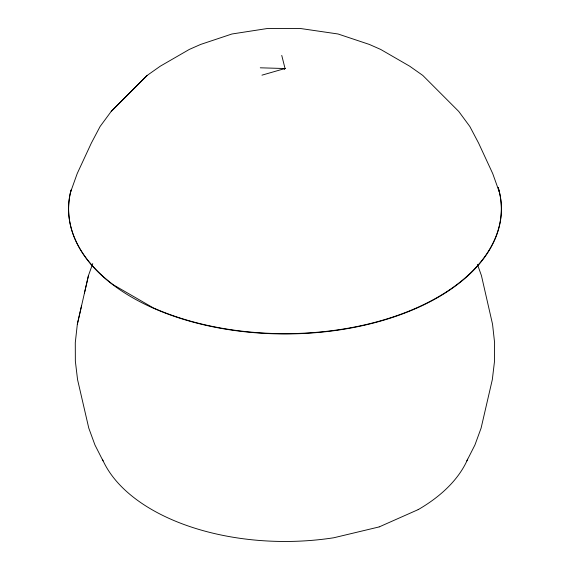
<?xml version="1.0" encoding="UTF-8"?>
<svg xmlns="http://www.w3.org/2000/svg" width="570" height="570" viewBox="0 0 570 570"><rect width="100%" height="100%" fill="white"/><g stroke="black" fill="none" stroke-linecap="round" stroke-linejoin="round"><path stroke-width="0.85" d="M92.739 263.575L88.436 275.631L77.335 324.23L75.283 342.67L75.354 361.18L77.556 379.606L88.785 428.127L94.941 444.956L103.049 460.916M281.751 55.411L285.029 68.443M77.335 324.23L81.503 306.026M84.41 293.208L88.436 275.631M70.438 192.475L77.207 173.572L91.357 143.056L100.106 126.476L111.193 111.428L147.153 75.432L160.298 66.177L189.311 49.426L200.612 44.446L231.947 33.993L266.895 28.585L300.433 28.5L338.031 33.986L369.353 44.439L380.66 49.426L409.652 66.177L422.805 75.439L458.743 111.435L469.83 126.483L478.586 143.07L492.715 173.579L499.477 192.482M466.83 460.916L474.938 444.956L481.094 428.127L492.323 379.606L494.525 361.18L494.596 342.67L492.544 324.23L481.443 275.631L477.432 264.38M284.979 68.507L284.188 69.127L284.971 68.564M147.153 75.432L111.193 111.428M284.572 68.82L284.829 68.671M284.843 68.557L261.958 75.162M379.25 526.88L418.23 509.594M379.093 526.937L333.842 537.752A188.299 108.713 0 0 1 102.401 459.242M260.283 67.802L284.879 68.535M467.671 459.192A188.299 108.713 0 0 1 418.166 509.63M498.28 187.851A216.401 124.937 0 0 1 287.123 333.942A216.401 124.937 0 0 1 71.043 190.266M498.201 187.544A216.372 124.923 0 0 1 396.784 315.68A216.372 124.923 0 0 1 153.138 307.793L113.209 284.729A216.372 124.923 0 0 1 71.043 190.002"/></g></svg>
